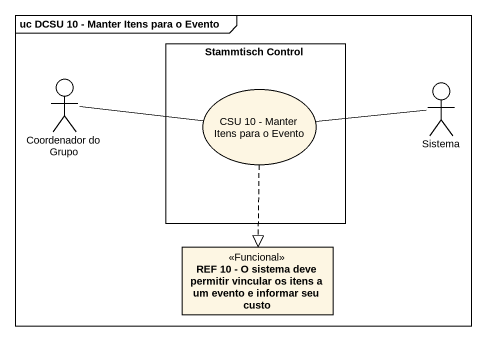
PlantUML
@startuml
mainframe uc DCSU 10 - Manter Itens para o Evento
allowmixing
hide circle
hide empty members
actor "Coordenador do Grupo" as Coordenador_do_Grupo
rectangle "Stammtisch Control" as Stammtisch_Control {
  usecase "CSU 10 - Manter Itens para o Evento" as CSU_10_Manter_Itens_para_o
}
actor Sistema
class "REF 10 - O sistema deve permitir vincular os itens a um evento e informar seu custo" as REF_10_O_sistema_deve <<Funcional>>
Coordenador_do_Grupo -right- CSU_10_Manter_Itens_para_o
CSU_10_Manter_Itens_para_o -right- Sistema
CSU_10_Manter_Itens_para_o ..|> REF_10_O_sistema_deve
@enduml
